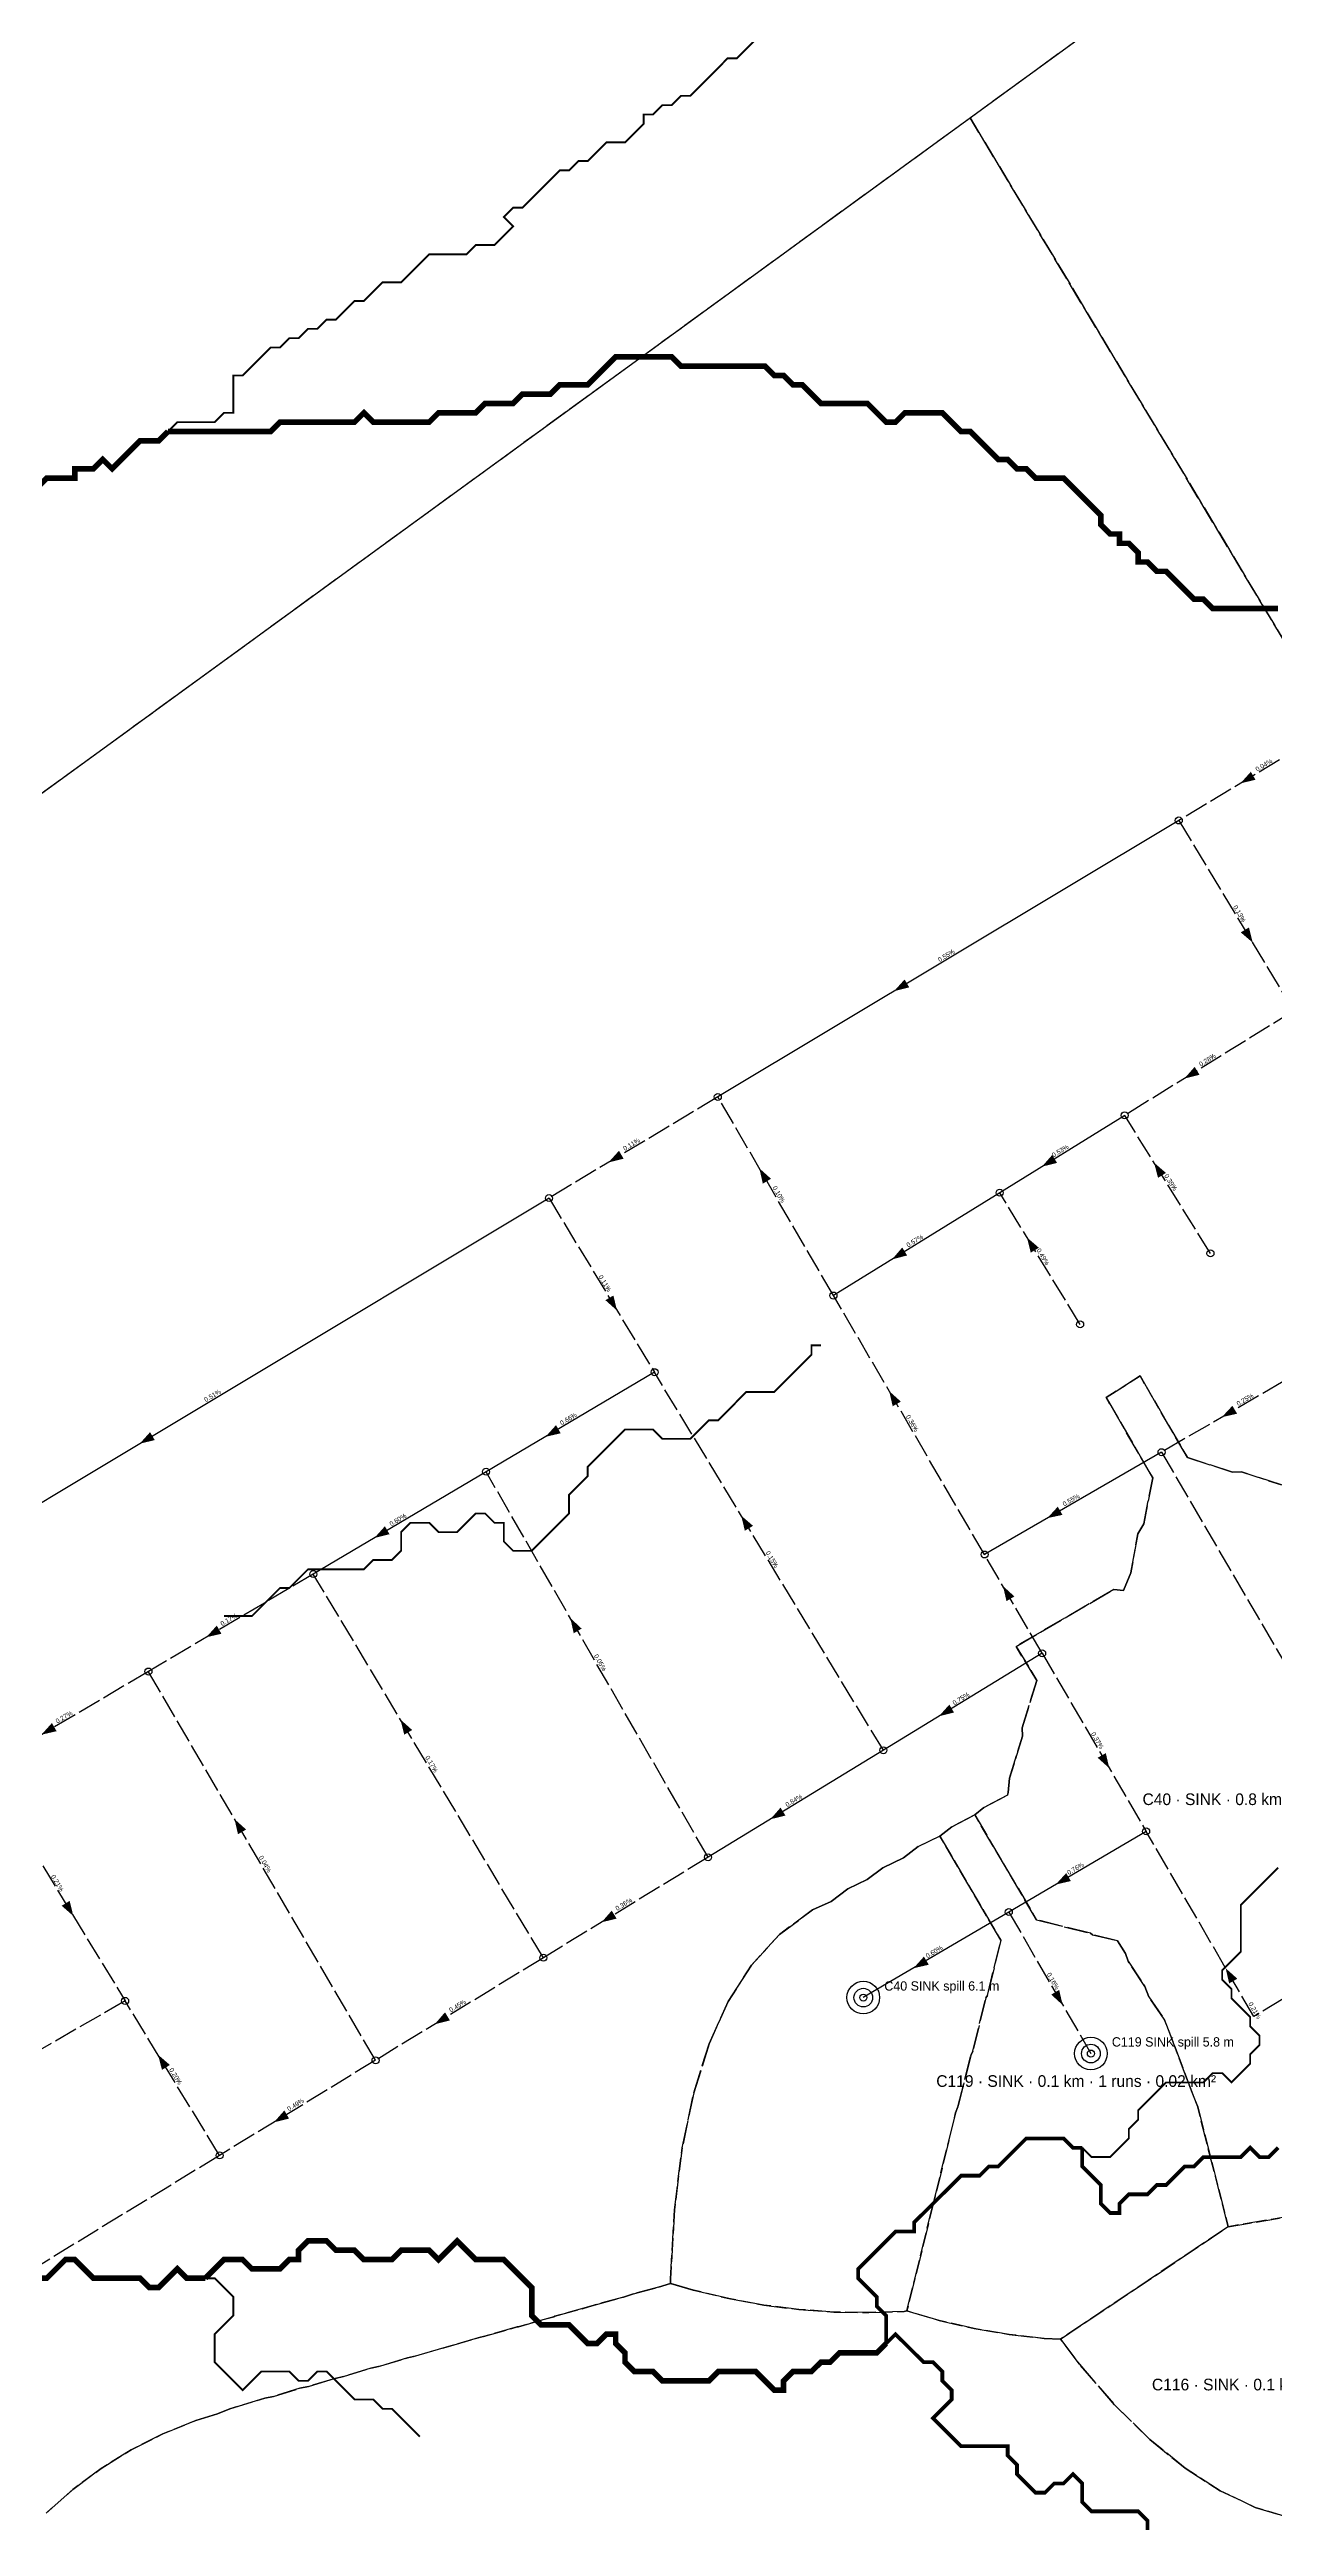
# Model space of a CAD drawing. Header units: metres. Extents: x 442821 to 452274, y 2561971 to 2571293.
# Drawn here: x 444264 to 444790, y 2566022 to 2567084 of the extents above; entities that cross this region are included whole.
import ezdxf
from ezdxf.enums import TextEntityAlignment as Align

# ---------------------------------------------------------------- set-up
doc = ezdxf.new("R2010")
doc.units = ezdxf.units.M
doc.header["$LTSCALE"] = 8
doc.linetypes.add('DASHED', pattern=[1.524, 1.27, -0.254])
for name, color, linetype in [('A_ARROWS', 7, 'Continuous'), ('A_CATCH_LABEL', 7, 'Continuous'), ('A_CATCHMENTS', 7, 'Continuous'), ('A_ENVELOPE', 3, 'Continuous'), ('A_GRADIENT', 8, 'Continuous'), ('A_JUNCTIONS', 8, 'Continuous'), ('A_OUTLET_LABEL', 7, 'Continuous'), ('A_OUTLETS', 7, 'Continuous'), ('A_RUNS', 7, 'Continuous'), ('A_STREAMS', 5, 'Continuous')]:
    doc.layers.add(name, color=color, linetype=linetype)

msp = doc.modelspace()

# ---------------------------------------------------------------- linework, layer by layer
at = {"layer": 'A_ARROWS', "color": 3}
for points in [[(444775, 2566769.3), (444779.5, 2566774.3), (444781.5, 2566770.9)], [(444780.3, 2566701), (444775.2, 2566705.4), (444778.7, 2566707.5)], [(444626.5, 2566680.2), (444631, 2566685.2), (444633, 2566681.8)], [(444751, 2566642.7), (444755.4, 2566647.7), (444757.5, 2566644.3)], [(444504, 2566606.7), (444508.5, 2566611.7), (444510.5, 2566608.3)], [(444689.9, 2566604.9), (444694.3, 2566609.9), (444696.4, 2566606.5)], [(444568.7, 2566604.2), (444573.7, 2566599.7), (444570.2, 2566597.6)], [(444738, 2566606.6), (444743.1, 2566602.2), (444739.7, 2566600.1)], [(444625.6, 2566565.1), (444630, 2566570.2), (444632.1, 2566566.8)], [(444683.5, 2566574.5), (444688.6, 2566570.1), (444685.1, 2566568)], [(444507.7, 2566543.1), (444502.7, 2566547.6), (444506.1, 2566549.6)], [(444624.4, 2566508.6), (444629.4, 2566504.1), (444625.9, 2566502.1)], [(444767, 2566497.4), (444771.6, 2566502.3), (444773.6, 2566498.9)], [(444302.9, 2566486), (444307.4, 2566491), (444309.4, 2566487.6)], [(444477, 2566489), (444481.5, 2566494), (444483.5, 2566490.5)], [(444692.2, 2566454.1), (444696.7, 2566459), (444698.7, 2566455.5)], [(444403.6, 2566445.6), (444408.1, 2566450.6), (444410.1, 2566447.2)], [(444560.9, 2566455.2), (444566, 2566450.8), (444562.5, 2566448.7)], [(444673.2, 2566425), (444678.1, 2566420.5), (444674.7, 2566418.5)], [(444331.5, 2566403), (444336, 2566408), (444338, 2566404.5)], [(444487.6, 2566411.3), (444492.5, 2566406.7), (444489.1, 2566404.7)], [(444645.7, 2566369.1), (444650.2, 2566374.1), (444652.2, 2566370.7)], [(444260.8, 2566361.2), (444265.3, 2566366.2), (444267.3, 2566362.7)], [(444414.8, 2566367.7), (444419.8, 2566363.2), (444416.4, 2566361.2)], [(444343.6, 2566325), (444348.6, 2566320.5), (444345.1, 2566318.5)], [(444573.4, 2566324.9), (444577.8, 2566329.9), (444579.9, 2566326.5)], [(444274.5, 2566283.4), (444269.5, 2566287.8), (444272.9, 2566289.9)], [(444501, 2566280.7), (444505.4, 2566285.7), (444507.5, 2566282.3)], [(444429.5, 2566237), (444433.9, 2566242.1), (444436, 2566238.6)], [(444310.8, 2566223.9), (444315.9, 2566219.5), (444312.5, 2566217.4)], [(444360.5, 2566194.9), (444365, 2566200), (444367, 2566196.5)]]:
    msp.add_solid(points, dxfattribs=at)
at = {"layer": 'A_ARROWS', "color": 2}
for points in [[(444718.8, 2566346.8), (444713.8, 2566351.3), (444717.3, 2566353.3)], [(444695.8, 2566296.9), (444700.3, 2566301.8), (444702.3, 2566298.4)], [(444634.8, 2566261), (444639.3, 2566266), (444641.4, 2566262.5)], [(444768.7, 2566261), (444773.7, 2566256.5), (444770.2, 2566254.5)]]:
    msp.add_solid(points, dxfattribs=at)
at = {"layer": 'A_ARROWS', "color": 4}
msp.add_solid([(444698.8, 2566245.2), (444693.9, 2566249.7), (444697.3, 2566251.7)], dxfattribs=at)
at = {"layer": 'A_CATCHMENTS', "color": 4, "linetype": 'DASHED'}
msp.add_lwpolyline([(444819.7, 2566787.2), (444659.1, 2567054.9), (444822.5, 2567173.8)], dxfattribs=at)
at = {"layer": 'A_CATCHMENTS', "color": 3, "linetype": 'DASHED'}
for points in [[(444250.9, 2566757.8), (444659.1, 2567054.9), (444819.7, 2566787.2)], [(444792.6, 2566468.4), (444775.5, 2566473.9), (444771.7, 2566473.8), (444752.3, 2566480.1), (444732, 2566515.1), (444717.5, 2566505.8), (444737.4, 2566471.4), (444733.6, 2566451.6), (444731.1, 2566447.3), (444728, 2566430.7), (444724.9, 2566423.1), (444724.9, 2566423.1), (444720.7, 2566423.5), (444678.8, 2566399.1), (444687.7, 2566384.5), (444681.4, 2566364.2), (444681.6, 2566360.5), (444676, 2566342.5), (444675.4, 2566336.4), (444675.1, 2566335.2), (444665, 2566329.9), (444661.1, 2566326.8), (444651.3, 2566321.7), (444646.1, 2566317.7), (444636.8, 2566313.2), (444630.5, 2566308.3), (444621.7, 2566304.1), (444615, 2566299), (444606.6, 2566295.1), (444599.5, 2566289.7), (444591.5, 2566286), (444577.3, 2566275.5), (444565.3, 2566262.3), (444555.4, 2566246.8), (444547.2, 2566228.6), (444540.6, 2566207.6), (444535.6, 2566184), (444532.3, 2566157.4), (444530.6, 2566127.7), (444530.6, 2566125.8), (444525.5, 2566124.2), (444514.7, 2566121.3), (444510.5, 2566119.9), (444497.9, 2566116.5), (444495.5, 2566115.7), (444481, 2566111.7), (444480.5, 2566111.5), (444465.4, 2566107.2), (444464.8, 2566107.1), (444450.4, 2566103), (444449.1, 2566102.7), (444435.4, 2566098.7), (444433.4, 2566098.2), (444420.4, 2566094.4), (444417.8, 2566093.8), (444405.4, 2566090.1), (444402.1, 2566089.4), (444390.4, 2566085.9), (444386.8, 2566085), (444375.4, 2566081.6), (444371.7, 2566080.8), (444360.3, 2566077.3), (444356.6, 2566076.5), (444341.6, 2566072), (444336.3, 2566069.9), (444327, 2566067), (444312.8, 2566061.2), (444299.3, 2566054.4), (444286.4, 2566046.4), (444274.3, 2566037.4), (444262.8, 2566027.2)]]:
    msp.add_lwpolyline(points, dxfattribs=at)
at = {"layer": 'A_CATCHMENTS', "color": 2, "linetype": 'DASHED'}
msp.add_lwpolyline([(444798.3, 2566154.9), (444769.8, 2566150.1), (444756.7, 2566201.5), (444742.4, 2566239.1), (444735.7, 2566248.8), (444734.1, 2566253.2), (444726.9, 2566264), (444725.8, 2566267.3), (444722.3, 2566272.8), (444711.6, 2566275.4), (444710.7, 2566276), (444687.6, 2566281.8), (444687.6, 2566281.8), (444661.1, 2566326.8), (444665, 2566329.9), (444675.1, 2566335.2), (444675.4, 2566336.4), (444676, 2566342.5), (444681.6, 2566360.5), (444681.4, 2566364.2), (444687.7, 2566384.5), (444678.8, 2566399.1), (444720.7, 2566423.5), (444724.9, 2566423.1), (444724.9, 2566423.1), (444728, 2566430.7), (444731.1, 2566447.3), (444733.6, 2566451.6), (444737.4, 2566471.4), (444717.5, 2566505.8), (444732, 2566515.1), (444752.3, 2566480.1), (444771.7, 2566473.8), (444775.5, 2566473.9), (444792.6, 2566468.4)], dxfattribs=at)
at = {"layer": 'A_CATCHMENTS', "color": 4, "linetype": 'DASHED'}
msp.add_lwpolyline([(444659.4, 2566223.6), (444660.2, 2566225.4), (444665.9, 2566248.3), (444666.5, 2566249.3), (444672.3, 2566273), (444646.1, 2566317.7), (444651.3, 2566321.7), (444661.1, 2566326.8), (444687.6, 2566281.8), (444710.7, 2566276), (444711.6, 2566275.4), (444722.3, 2566272.8), (444725.8, 2566267.3), (444726.9, 2566264), (444734.1, 2566253.2), (444735.7, 2566248.8), (444742.4, 2566239.1), (444756.7, 2566201.5), (444769.8, 2566150.1), (444697.9, 2566101.9), (444690.9, 2566102.2), (444675.9, 2566103.9), (444660.9, 2566106.4), (444645.8, 2566109.9), (444632, 2566114), (444652.9, 2566198.9), (444653.9, 2566201.5), (444659.4, 2566223.6)], close=True, dxfattribs=at)
at = {"layer": 'A_CATCHMENTS', "color": 2, "linetype": 'DASHED'}
msp.add_lwpolyline([(444555.4, 2566246.8), (444565.3, 2566262.3), (444577.3, 2566275.5), (444591.5, 2566286), (444599.5, 2566289.7), (444606.6, 2566295.1), (444615, 2566299), (444621.7, 2566304.1), (444630.5, 2566308.3), (444636.8, 2566313.2), (444646.1, 2566317.7), (444672.3, 2566273), (444666.5, 2566249.3), (444665.9, 2566248.3), (444660.2, 2566225.4), (444659.4, 2566223.6), (444653.9, 2566201.5), (444652.9, 2566198.9), (444632, 2566114), (444630.8, 2566113.8), (444615.7, 2566113.3), (444600.7, 2566113.5), (444585.7, 2566114.6), (444570.6, 2566116.5), (444555.6, 2566119.3), (444540.5, 2566122.9), (444530.6, 2566125.8), (444530.6, 2566127.7), (444532.3, 2566157.4), (444535.6, 2566184), (444540.6, 2566207.6), (444547.2, 2566228.6), (444555.4, 2566246.8)], close=True, dxfattribs=at)
at = {"layer": 'A_CATCHMENTS', "color": 3, "linetype": 'DASHED'}
msp.add_lwpolyline([(444871.6, 2566023.2), (444862.6, 2566024), (444856.6, 2566023.2), (444844.1, 2566023.7), (444841.6, 2566023.3), (444826.6, 2566023.4), (444825.6, 2566023.5), (444811.5, 2566023), (444796.5, 2566025.1), (444781.4, 2566029.7), (444766.4, 2566036.8), (444751.3, 2566046.5), (444736.2, 2566058.8), (444721.1, 2566073.7), (444706, 2566091.1), (444697.9, 2566101.9), (444769.8, 2566150.1), (444798.3, 2566154.9), (444824.8, 2566142.8), (444843.3, 2566137), (444861.8, 2566133.8), (444880.3, 2566133.1), (444881, 2566024.1), (444871.6, 2566023.2)], close=True, dxfattribs=at)
at = {"layer": 'A_CATCHMENTS', "color": 1, "linetype": 'DASHED'}
msp.add_lwpolyline([(444262.8, 2566027.2), (444274.3, 2566037.4), (444286.4, 2566046.4), (444299.3, 2566054.4), (444312.8, 2566061.2), (444327, 2566067), (444336.3, 2566069.9), (444341.6, 2566072), (444356.6, 2566076.5), (444360.3, 2566077.3), (444371.7, 2566080.8), (444375.4, 2566081.6), (444386.8, 2566085), (444390.4, 2566085.9), (444402.1, 2566089.4), (444405.4, 2566090.1), (444417.8, 2566093.8), (444420.4, 2566094.4), (444433.4, 2566098.2), (444435.4, 2566098.7), (444449.1, 2566102.7), (444450.4, 2566103), (444464.8, 2566107.1), (444465.4, 2566107.2), (444480.5, 2566111.5), (444481, 2566111.7), (444495.5, 2566115.7), (444497.9, 2566116.5), (444510.5, 2566119.9), (444514.7, 2566121.3), (444525.5, 2566124.2), (444530.6, 2566125.8), (444540.5, 2566122.9), (444555.6, 2566119.3), (444570.6, 2566116.5), (444585.7, 2566114.6), (444600.7, 2566113.5), (444615.7, 2566113.3), (444630.8, 2566113.8), (444632, 2566114), (444645.8, 2566109.9), (444660.9, 2566106.4), (444675.9, 2566103.9), (444690.9, 2566102.2), (444697.9, 2566101.9), (444706, 2566091.1), (444721.1, 2566073.7), (444736.2, 2566058.8), (444751.3, 2566046.5), (444766.4, 2566036.8), (444781.4, 2566029.7), (444796.5, 2566025.1)], dxfattribs=at)
at = {"layer": 'A_ENVELOPE', "color": 3}
msp.add_lwpolyline([(443922.9, 2562555.5), (443114.8, 2564922.9), (443209.9, 2566349), (444250.9, 2566757.8), (445002, 2567304.5), (445444.1, 2567418.6), (445577.2, 2567680.1), (447477.5, 2567541)], dxfattribs=at)
at = {"layer": 'A_JUNCTIONS'}
for centre in [(444748.6, 2566753.4), (444550.9, 2566634.8), (444725.4, 2566626.9), (444478.5, 2566591.4), (444671.8, 2566593.7), (444762.2, 2566567.7), (444600.5, 2566549.6), (444706.3, 2566537.2), (444523.8, 2566516.7), (444741.2, 2566482.4), (444451.5, 2566474), (444665.3, 2566438.5), (444377.4, 2566430.1), (444690, 2566396.1), (444306.7, 2566388.3), (444621.9, 2566354.5), (444734.6, 2566319.7), (444546.7, 2566308.6), (444675.7, 2566285.1), (444476.1, 2566265.5), (444296.7, 2566247), (444613.3, 2566248.4), (444710.9, 2566224.4), (444404.1, 2566221.5), (444337.2, 2566180.7)]:
    msp.add_circle(centre, 1.5, dxfattribs=at)
at = {"layer": 'A_OUTLETS', "color": 1}
for centre, radius in [((444613.3, 2566248.4), 7), ((444613.3, 2566248.4), 4), ((444710.9, 2566224.4), 7), ((444710.9, 2566224.4), 4)]:
    msp.add_circle(centre, radius, dxfattribs=at)
at = {"layer": 'A_RUNS', "color": 3, "linetype": 'DASHED'}
for points in [[(444823.2, 2566798.2), (444748.6, 2566753.4)], [(444748.6, 2566753.4), (444797.9, 2566671.7)], [(444797.9, 2566671.7), (444725.4, 2566626.9)], [(444550.9, 2566634.8), (444478.5, 2566591.4)], [(444600.5, 2566549.6), (444550.9, 2566634.8)], [(444762.2, 2566567.7), (444725.4, 2566626.9)], [(444478.5, 2566591.4), (444523.7, 2566516.7)], [(444706.3, 2566537.2), (444671.8, 2566593.7)], [(444665.3, 2566438.5), (444600.5, 2566549.6)], [(444814.5, 2566524.9), (444741.2, 2566482.4)], [(444621.9, 2566354.5), (444523.7, 2566516.7)], [(444546.7, 2566308.6), (444451.5, 2566474)], [(444690, 2566396.1), (444665.3, 2566438.5)], [(444377.4, 2566430.1), (444306.7, 2566388.3)], [(444476.1, 2566265.5), (444377.4, 2566430.1)], [(444306.7, 2566388.3), (444236, 2566346.5)], [(444404.1, 2566221.5), (444306.7, 2566388.3)], [(444236, 2566346.5), (444296.7, 2566247)], [(444546.7, 2566308.6), (444476.1, 2566265.5)], [(444476.1, 2566265.5), (444404.1, 2566221.5)], [(444296.7, 2566247), (444220, 2566202.8)], [(444337.2, 2566180.7), (444296.7, 2566247)], [(444404.1, 2566221.5), (444337.2, 2566180.7)], [(444337.2, 2566180.7), (444163.4, 2566074.6), (443412.6, 2566074.6), (443412.6, 2566162.6)]]:
    msp.add_lwpolyline(points, dxfattribs=at)
at = {"layer": 'A_RUNS', "color": 3}
for points in [[(444748.6, 2566753.4), (444550.9, 2566634.8)], [(444725.4, 2566626.9), (444671.8, 2566593.7)], [(444478.5, 2566591.4), (444191.6, 2566419.2)], [(444671.8, 2566593.7), (444600.5, 2566549.6)], [(444523.7, 2566516.7), (444451.5, 2566474)], [(444741.2, 2566482.4), (444665.3, 2566438.5)], [(444451.5, 2566474), (444377.4, 2566430.1)], [(444690, 2566396.1), (444621.9, 2566354.5)], [(444621.9, 2566354.5), (444546.7, 2566308.6)]]:
    msp.add_lwpolyline(points, dxfattribs=at)
at = {"layer": 'A_RUNS', "color": 2, "linetype": 'DASHED'}
for points in [[(444741.2, 2566482.4), (444856.2, 2566285.4)], [(444690, 2566396.1), (444734.6, 2566319.7)], [(444856.2, 2566285.4), (444780.8, 2566240.3), (444734.6, 2566319.7)]]:
    msp.add_lwpolyline(points, dxfattribs=at)
at = {"layer": 'A_RUNS', "color": 2}
for points in [[(444734.6, 2566319.7), (444675.7, 2566285.1)], [(444675.7, 2566285.1), (444613.3, 2566248.4)]]:
    msp.add_lwpolyline(points, dxfattribs=at)
at = {"layer": 'A_RUNS', "color": 4, "linetype": 'DASHED'}
msp.add_lwpolyline([(444675.7, 2566285.1), (444710.9, 2566224.4)], dxfattribs=at)
at = {"layer": 'A_STREAMS', "color": 5}
for points, const_width in [([(444567.1, 2567088.4), (444563.1, 2567084.4), (444559.1, 2567080.4), (444555.1, 2567080.4), (444551.1, 2567076.3), (444547.1, 2567072.3), (444543.1, 2567068.3), (444539.1, 2567064.3), (444535.1, 2567064.3), (444531.1, 2567060.3), (444527.1, 2567060.3), (444523.1, 2567056.3), (444519.1, 2567056.3), (444519.1, 2567052.3), (444515.1, 2567048.3), (444511.1, 2567044.3), (444507.1, 2567044.3), (444503.1, 2567044.3), (444499.1, 2567040.3), (444495.1, 2567036.3), (444491.1, 2567036.3), (444487.1, 2567032.3), (444483.1, 2567032.3), (444479.1, 2567028.3), (444475.1, 2567024.3), (444471.1, 2567020.3), (444467.1, 2567016.3), (444463.1, 2567016.3), (444459.1, 2567012.3), (444463.1, 2567008.3), (444459.1, 2567004.3), (444455.1, 2567000.3), (444451.1, 2567000.3), (444447.1, 2567000.3), (444443.1, 2566996.3), (444439.1, 2566996.3), (444435.1, 2566996.3), (444431.1, 2566996.3), (444427.1, 2566996.3), (444423.1, 2566992.3), (444419.1, 2566988.3), (444415.1, 2566984.3), (444411.1, 2566984.3), (444407.1, 2566984.3), (444403.1, 2566980.3), (444399.1, 2566976.3), (444395.1, 2566976.3), (444391.1, 2566972.3), (444387.1, 2566968.3), (444383.1, 2566968.3), (444379.1, 2566964.3), (444375.1, 2566964.3), (444371.1, 2566960.3), (444367.1, 2566960.3), (444363.1, 2566956.3), (444359.1, 2566956.3), (444355.1, 2566952.3), (444351.1, 2566948.3), (444347.1, 2566944.3), (444343.1, 2566944.3), (444343.1, 2566940.3), (444343.1, 2566936.3), (444343.1, 2566932.3), (444343.1, 2566928.3), (444339.1, 2566928.3), (444335.1, 2566924.3), (444331.1, 2566924.3), (444327.1, 2566924.3), (444323.1, 2566924.3), (444319.1, 2566924.3), (444315.1, 2566920.3)], 0.8), ([(444791.2, 2566844.3), (444787.2, 2566844.3), (444783.2, 2566844.3), (444779.2, 2566844.3), (444775.2, 2566844.3), (444771.2, 2566844.3), (444767.2, 2566844.3), (444763.2, 2566844.3), (444759.2, 2566848.3), (444755.2, 2566848.3), (444751.2, 2566852.3), (444747.2, 2566856.3), (444743.2, 2566860.3), (444739.2, 2566860.3), (444735.2, 2566864.3), (444731.2, 2566864.3), (444731.2, 2566868.3), (444727.2, 2566872.3), (444723.2, 2566872.3), (444723.2, 2566876.3), (444719.2, 2566876.3), (444715.2, 2566880.3), (444715.2, 2566884.3), (444711.2, 2566888.3), (444707.2, 2566892.3), (444703.2, 2566896.3), (444699.2, 2566900.3), (444695.2, 2566900.3), (444691.2, 2566900.3), (444687.2, 2566900.3), (444683.2, 2566904.3), (444679.2, 2566904.3), (444675.2, 2566908.3), (444671.2, 2566908.3), (444667.2, 2566912.3), (444663.2, 2566916.3), (444659.2, 2566920.3), (444655.2, 2566920.3), (444651.2, 2566924.3), (444647.2, 2566928.3), (444643.2, 2566928.3), (444639.2, 2566928.3), (444635.1, 2566928.3), (444631.1, 2566928.3), (444627.1, 2566924.3), (444623.1, 2566924.3), (444619.1, 2566928.3), (444615.1, 2566932.3), (444611.1, 2566932.3), (444607.1, 2566932.3), (444603.1, 2566932.3), (444599.1, 2566932.3), (444595.1, 2566932.3), (444591.1, 2566936.3), (444587.1, 2566940.3), (444583.1, 2566940.3), (444579.1, 2566944.3), (444575.1, 2566944.3), (444571.1, 2566948.3), (444567.1, 2566948.3), (444563.1, 2566948.3), (444559.1, 2566948.3), (444555.1, 2566948.3), (444551.1, 2566948.3), (444547.1, 2566948.3), (444543.1, 2566948.3), (444539.1, 2566948.3), (444535.1, 2566948.3), (444531.1, 2566952.3), (444527.1, 2566952.3), (444523.1, 2566952.3), (444519.1, 2566952.3), (444515.1, 2566952.3), (444511.1, 2566952.3), (444507.1, 2566952.3), (444503.1, 2566948.3), (444499.1, 2566944.3), (444495.1, 2566940.3), (444491.1, 2566940.3), (444487.1, 2566940.3), (444483.1, 2566940.3), (444479.1, 2566936.3), (444475.1, 2566936.3), (444471.1, 2566936.3), (444467.1, 2566936.3), (444463.1, 2566932.3), (444459.1, 2566932.3), (444455.1, 2566932.3), (444451.1, 2566932.3), (444447.1, 2566928.3), (444443.1, 2566928.3), (444439.1, 2566928.3), (444435.1, 2566928.3), (444431.1, 2566928.3), (444427.1, 2566924.3), (444423.1, 2566924.3), (444419.1, 2566924.3), (444415.1, 2566924.3), (444411.1, 2566924.3), (444407.1, 2566924.3), (444403.1, 2566924.3), (444399.1, 2566928.3), (444395.1, 2566924.3), (444391.1, 2566924.3), (444387.1, 2566924.3), (444383.1, 2566924.3), (444379.1, 2566924.3), (444375.1, 2566924.3), (444371.1, 2566924.3), (444367.1, 2566924.3), (444363.1, 2566924.3), (444359.1, 2566920.3), (444355.1, 2566920.3), (444351.1, 2566920.3), (444347.1, 2566920.3), (444343.1, 2566920.3), (444339.1, 2566920.3), (444335.1, 2566920.3), (444331.1, 2566920.3), (444327.1, 2566920.3), (444323.1, 2566920.3), (444319.1, 2566920.3), (444315.1, 2566920.3)], 2.4), ([(444315.1, 2566920.3), (444311.1, 2566916.3), (444307.1, 2566916.3), (444303.1, 2566916.3), (444299.1, 2566912.3), (444295.1, 2566908.3), (444291.1, 2566904.3), (444287.1, 2566908.3), (444283.1, 2566904.3), (444279.1, 2566904.3), (444275.1, 2566904.3), (444275.1, 2566900.3), (444271.1, 2566900.3), (444267.1, 2566900.3), (444263.1, 2566900.3), (444259.1, 2566896.3)], 2.4), ([(444595.1, 2566528.2), (444591.1, 2566528.2), (444591.1, 2566524.2), (444587.1, 2566520.2), (444583.1, 2566516.2), (444579.1, 2566512.2), (444575.1, 2566508.2), (444571.1, 2566508.2), (444567.1, 2566508.2), (444563.1, 2566508.2), (444559.1, 2566504.2), (444555.1, 2566500.1), (444551.1, 2566496.1), (444547.1, 2566496.1), (444543.1, 2566492.1), (444539.1, 2566488.1), (444535.1, 2566488.1), (444531.1, 2566488.1), (444527.1, 2566488.1), (444523.1, 2566492.1), (444519.1, 2566492.1), (444515.1, 2566492.1), (444511.1, 2566492.1), (444507.1, 2566488.1), (444503.1, 2566484.1), (444499.1, 2566480.1), (444495.1, 2566476.1), (444495.1, 2566472.1), (444491.1, 2566468.1), (444487.1, 2566464.1), (444487.1, 2566460.1), (444487.1, 2566456.1), (444483.1, 2566452.1), (444479.1, 2566448.1), (444475.1, 2566444.1), (444471.1, 2566440.1), (444467.1, 2566440.1), (444463.1, 2566440.1), (444459.1, 2566444.1), (444459.1, 2566448.1), (444459.1, 2566452.1), (444455.1, 2566452.1), (444451.1, 2566456.1), (444447.1, 2566456.1), (444443.1, 2566452.1), (444439.1, 2566448.1), (444435.1, 2566448.1), (444431.1, 2566448.1), (444427.1, 2566452.1), (444423.1, 2566452.1), (444419.1, 2566452.1), (444415.1, 2566448.1), (444415.1, 2566444.1), (444415.1, 2566440.1), (444411.1, 2566436.1), (444407.1, 2566436.1), (444403.1, 2566436.1), (444399.1, 2566432.1), (444395.1, 2566432.1), (444391.1, 2566432.1), (444387.1, 2566432.1), (444383.1, 2566432.1), (444379.1, 2566432.1), (444375.1, 2566432.1), (444371.1, 2566428.1), (444367.1, 2566424.1), (444363.1, 2566424.1), (444359.1, 2566420.1), (444355.1, 2566416.1), (444351.1, 2566412.1), (444347.1, 2566412.1), (444343.1, 2566412.1), (444339.1, 2566412.1)], 0.8), ([(444791.2, 2566304.1), (444787.2, 2566300.1), (444783.2, 2566296.1), (444779.2, 2566292.1), (444775.2, 2566288.1), (444775.2, 2566284.1), (444775.2, 2566280.1), (444775.2, 2566276.1), (444775.2, 2566272.1), (444775.2, 2566268.1), (444771.2, 2566264.1), (444767.2, 2566260.1), (444767.2, 2566256.1), (444771.2, 2566252.1), (444771.2, 2566248.1), (444775.2, 2566244.1), (444779.2, 2566240.1), (444779.2, 2566236.1), (444783.2, 2566232.1), (444783.2, 2566228.1), (444779.2, 2566224.1), (444779.2, 2566220.1), (444775.2, 2566216), (444771.2, 2566212), (444767.2, 2566216), (444763.2, 2566216), (444759.2, 2566212), (444755.2, 2566212), (444751.2, 2566212), (444747.2, 2566212), (444743.2, 2566212), (444739.2, 2566208), (444735.2, 2566204), (444731.2, 2566200), (444731.2, 2566196), (444727.2, 2566192), (444727.2, 2566188), (444723.2, 2566184), (444719.2, 2566180), (444715.2, 2566180), (444711.2, 2566180), (444707.2, 2566184)], 0.8), ([(444707.2, 2566184), (444703.2, 2566184), (444699.2, 2566188), (444695.2, 2566188), (444691.2, 2566188), (444687.2, 2566188), (444683.2, 2566188), (444679.2, 2566184), (444675.2, 2566180), (444671.2, 2566176), (444667.2, 2566176), (444663.2, 2566172), (444659.2, 2566172), (444655.2, 2566172), (444651.2, 2566168), (444647.2, 2566164), (444643.2, 2566160), (444639.2, 2566156), (444635.1, 2566152), (444635.1, 2566148), (444631.1, 2566148), (444627.1, 2566148), (444623.1, 2566144), (444619.1, 2566140), (444615.1, 2566136), (444611.1, 2566132), (444611.1, 2566128), (444615.1, 2566124), (444619.1, 2566120), (444619.1, 2566116), (444623.1, 2566112), (444623.1, 2566108), (444623.1, 2566104), (444623.1, 2566100)], 1.6), ([(444791.2, 2566184), (444787.2, 2566180), (444783.2, 2566180), (444779.2, 2566184), (444775.2, 2566180), (444771.2, 2566180), (444767.2, 2566180), (444763.2, 2566180), (444759.2, 2566180), (444755.2, 2566176), (444751.2, 2566176), (444747.2, 2566172), (444743.2, 2566168), (444739.2, 2566168), (444735.2, 2566164), (444731.2, 2566164), (444727.2, 2566164), (444723.2, 2566160), (444723.2, 2566156), (444719.2, 2566156), (444715.2, 2566160), (444715.2, 2566164), (444715.2, 2566168), (444711.2, 2566172), (444707.2, 2566176), (444707.2, 2566180), (444707.2, 2566184)], 1.6), ([(444623.1, 2566100), (444619.1, 2566096), (444615.1, 2566096), (444611.1, 2566096), (444607.1, 2566096), (444603.1, 2566096), (444599.1, 2566092), (444595.1, 2566092), (444591.1, 2566088), (444587.1, 2566088), (444583.1, 2566088), (444579.1, 2566084), (444579.1, 2566080), (444575.1, 2566080), (444571.1, 2566084), (444567.1, 2566088), (444563.1, 2566088), (444559.1, 2566088), (444555.1, 2566088), (444551.1, 2566088), (444547.1, 2566084), (444543.1, 2566084), (444539.1, 2566084), (444535.1, 2566084), (444531.1, 2566084), (444527.1, 2566084), (444523.1, 2566088), (444519.1, 2566088), (444515.1, 2566088), (444511.1, 2566092), (444511.1, 2566096), (444507.1, 2566100), (444507.1, 2566104), (444503.1, 2566104), (444499.1, 2566100), (444495.1, 2566100), (444491.1, 2566104), (444487.1, 2566108), (444483.1, 2566108), (444479.1, 2566108), (444475.1, 2566108), (444471.1, 2566112), (444471.1, 2566116), (444471.1, 2566120), (444471.1, 2566124), (444467.1, 2566128), (444463.1, 2566132), (444459.1, 2566136), (444455.1, 2566136), (444451.1, 2566136), (444447.1, 2566136), (444443.1, 2566140), (444439.1, 2566144), (444435.1, 2566140), (444431.1, 2566136), (444427.1, 2566140), (444423.1, 2566140), (444419.1, 2566140), (444415.1, 2566140), (444411.1, 2566136), (444407.1, 2566136), (444403.1, 2566136), (444399.1, 2566136), (444395.1, 2566140), (444391.1, 2566140), (444387.1, 2566140), (444383.1, 2566144), (444379.1, 2566144), (444375.1, 2566144), (444371.1, 2566140), (444371.1, 2566136), (444367.1, 2566136), (444363.1, 2566132), (444359.1, 2566132), (444355.1, 2566132), (444351.1, 2566132), (444347.1, 2566136), (444343.1, 2566136), (444339.1, 2566136), (444335.1, 2566132), (444331.1, 2566128)], 2.4), ([(444331.1, 2566128), (444327.1, 2566128), (444323.1, 2566128), (444319.1, 2566132), (444315.1, 2566128), (444311.1, 2566124), (444307.1, 2566124), (444303.1, 2566128), (444299.1, 2566128), (444295.1, 2566128), (444291.1, 2566128), (444287.1, 2566128), (444283.1, 2566128), (444279.1, 2566132), (444275.1, 2566136), (444271.1, 2566136), (444267.1, 2566132), (444263.1, 2566128), (444259.1, 2566128)], 2.4), ([(444423.1, 2566060), (444419.1, 2566064), (444415.1, 2566068), (444411.1, 2566072), (444407.1, 2566072), (444403.1, 2566076), (444399.1, 2566076), (444395.1, 2566076), (444391.1, 2566080), (444387.1, 2566084), (444383.1, 2566088), (444379.1, 2566088), (444375.1, 2566084), (444371.1, 2566084), (444367.1, 2566088), (444363.1, 2566088), (444359.1, 2566088), (444355.1, 2566088), (444351.1, 2566084), (444347.1, 2566080), (444343.1, 2566084), (444339.1, 2566088), (444335.1, 2566092), (444335.1, 2566096), (444335.1, 2566100), (444335.1, 2566104), (444339.1, 2566108), (444343.1, 2566112), (444343.1, 2566116), (444343.1, 2566120), (444339.1, 2566124), (444335.1, 2566128), (444331.1, 2566128)], 0.8), ([(444735.2, 2566020), (444735.2, 2566024), (444731.2, 2566028), (444727.2, 2566028), (444723.2, 2566028), (444719.2, 2566028), (444715.2, 2566028), (444711.2, 2566028), (444707.2, 2566032), (444707.2, 2566036), (444707.2, 2566040), (444703.2, 2566044), (444699.2, 2566040), (444695.2, 2566040), (444691.2, 2566036), (444687.2, 2566036), (444683.2, 2566040), (444679.2, 2566044), (444679.2, 2566048), (444675.2, 2566052), (444675.2, 2566056), (444671.2, 2566056), (444667.2, 2566056), (444663.2, 2566056), (444659.2, 2566056), (444655.2, 2566056), (444651.2, 2566060), (444647.2, 2566064), (444643.2, 2566068), (444647.2, 2566072), (444651.2, 2566076), (444651.2, 2566080), (444647.2, 2566084), (444647.2, 2566088), (444643.2, 2566092), (444639.2, 2566092), (444635.1, 2566096), (444631.1, 2566100), (444627.1, 2566104), (444623.1, 2566100)], 1.6)]:
    msp.add_lwpolyline(points, dxfattribs=dict(at, const_width=const_width))

# ---------------------------------------------------------------- texts
at = {"layer": 'A_CATCH_LABEL', "color": 2}
msp.add_text('C40 · SINK · 0.8 km · 7 runs · 0.07 km²', height=5, dxfattribs=at).set_placement((444791.2, 2566333.5), align=Align.MIDDLE_CENTER)
at = {"layer": 'A_CATCH_LABEL', "color": 4}
msp.add_text('C119 · SINK · 0.1 km · 1 runs · 0.02 km²', height=5, dxfattribs=at).set_placement((444704.6, 2566212.6), align=Align.MIDDLE_CENTER)
at = {"layer": 'A_CATCH_LABEL', "color": 3}
msp.add_text('C116 · SINK · 0.1 km · 1 runs · 0.02 km²', height=5, dxfattribs=at).set_placement((444797.1, 2566082.4), align=Align.MIDDLE_CENTER)
at = {"layer": 'A_GRADIENT', "color": 3}
for s, rotation, p in [('0.04%', 30.9659, (444785.9, 2566775.8)), ('0.13%', -58.8698, (444773.3, 2566712.6)), ('0.55%', 30.9659, (444649.7, 2566694.1)), ('0.28%', 31.7299, (444761.7, 2566649.3)), ('0.11%', 30.9659, (444514.7, 2566613.1)), ('0.53%', 31.7299, (444698.6, 2566610.3)), ('0.10%', 300.2399, (444575.7, 2566592.2)), ('0.39%', 301.8251, (444743.8, 2566597.3)), ('0.57%', 31.7299, (444636.2, 2566571.7)), ('0.49%', 301.345, (444689, 2566565.4)), ('0.11%', -58.8062, (444501.1, 2566554)), ('0.51%', 30.9659, (444335, 2566505.3)), ('0.25%', 30.0676, (444777.8, 2566503.6)), ('0.66%', 30.5953, (444487.6, 2566495.3)), ('0.36%', 300.2399, (444632.9, 2566494)), ('0.55%', 30.0676, (444703.2, 2566460.5)), ('0.60%', 30.5953, (444414.5, 2566452)), ('0.15%', 301.1938, (444572.8, 2566435.6)), ('0.17%', 30.5953, (444342, 2566409.2)), ('0.05%', 299.941, (444499.1, 2566391.3)), ('0.75%', 31.4113, (444656, 2566375.3)), ('0.27%', 30.5953, (444271.3, 2566367.4)), ('0.17%', 300.9576, (444426.8, 2566347.8)), ('0.84%', 31.4113, (444584.3, 2566331.6)), ('0.21%', -58.5908, (444266.3, 2566296.7)), ('0.04%', 300.2784, (444355.4, 2566304.9)), ('0.36%', 31.4113, (444511.4, 2566287.1)), ('0.45%', 31.4113, (444440.1, 2566243.5)), ('0.20%', 301.4092, (444317, 2566213.8)), ('0.49%', 31.4113, (444370.6, 2566201.1))]:
    msp.add_text(s, height=2, rotation=rotation, dxfattribs=at).set_placement(p, align=Align.BOTTOM_CENTER)
at = {"layer": 'A_GRADIENT', "color": 2}
for s, rotation, p in [('0.37%', -59.7601, (444712.3, 2566357.9)), ('0.76%', 30.456, (444705.1, 2566302.4)), ('0.60%', 30.456, (444644.5, 2566266.7)), ('0.21%', 300.2399, (444779.8, 2566242.1))]:
    msp.add_text(s, height=2, rotation=rotation, dxfattribs=at).set_placement(p, align=Align.BOTTOM_CENTER)
at = {"layer": 'A_GRADIENT', "color": 4}
msp.add_text('0.16%', height=2, rotation=-59.9466, dxfattribs=at).set_placement((444693.3, 2566254.7), align=Align.BOTTOM_CENTER)
at = {"layer": 'A_OUTLET_LABEL', "color": 1}
for s, p in [('C40 SINK spill 6.1 m', (444622.3, 2566251.4)), ('C119 SINK spill 5.8 m', (444719.9, 2566227.4))]:
    msp.add_text(s, height=4, dxfattribs=at).set_placement(p)

doc.saveas('drawing.dxf')
